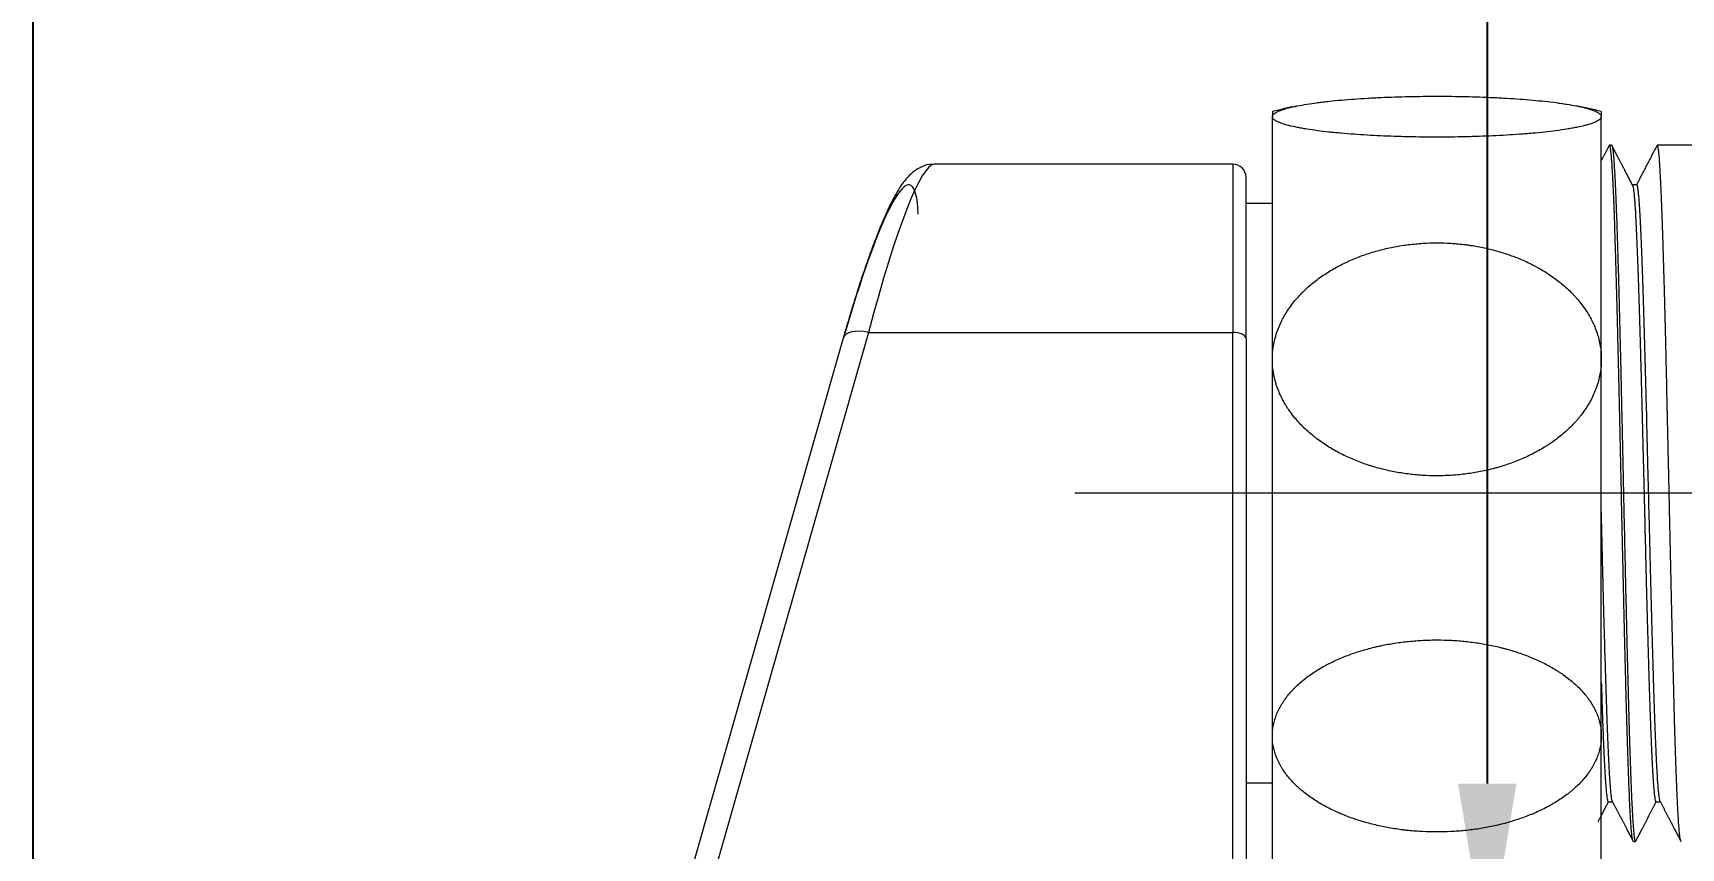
# Model space of a CAD drawing. Extents: x 8886 to 9306, y -19565 to -18971.
# Drawn here: x 9111.71 to 9158.68, y -19389.49 to -19366.27 of the extents above; entities that cross this region are included whole.
import ezdxf

# ---------------------------------------------------------------- set-up
doc = ezdxf.new("R2010")
doc.units = 0
doc.header["$MEASUREMENT"] = 0
doc.linetypes.add('CENTER', pattern=[47.5, 22, -8.5, 8.5, -8.5])
doc.linetypes.add('HIDDEN2', pattern=[4.7625, 3.175, -1.5875])
doc.layers.get('0').update_dxf_attribs({"linetype": 'CONTINUOUS'})
doc.layers.get('DEFPOINTS').update_dxf_attribs({"linetype": 'CONTINUOUS'})
doc.layers.add('1', color=4, linetype='HIDDEN2', lineweight=13)
doc.layers.add('5', color=2, linetype='CONTINUOUS', lineweight=9)
doc.styles.get("Standard").update_dxf_attribs({"font": ''})
doc.styles.get('Standard').set_extended_font_data('Gulim')
doc.dimstyles.new('STANDARD$0', dxfattribs={"dimtxt": 3.5, "dimasz": 2.5, "dimexe": 0.7, "dimexo": 0.7, "dimgap": 0.5, "dimtad": 3, "dimdec": 4, "dimdsep": 46, "dimtxsty": 'Standard', "dimcen": 0, "dimclrd": 2, "dimclre": 2, "dimclrt": 4, "dimadec": 0, "dimazin": 0, "dimtp": 0.2, "dimtm": 0.1, "dimtfac": 0.5, "dimtdec": 4, "dimtmove": 1, "dimatfit": 3, "dimfxl": 1, "dimtolj": 1, "dimarcsym": 0})

# ---------------------------------------------------------------- blocks, each defined once
blk = doc.blocks.new('*D18')
at = {"layer": '5', "color": 2, "lineweight": -2, "transparency": 16777216}
for p, q in [((9259.458, -19387.481), (9259.458, -19475.497)), ((9111.708, -19457.476), (9111.708, -19475.497)), ((9116.708, -19474.797), (9254.458, -19474.797))]:
    blk.add_line(p, q, dxfattribs=at)
at = {"layer": '5', "color": 2, "transparency": 16777216}
for points in [[(9116.708, -19473.964), (9116.708, -19475.631), (9111.708, -19474.797)], [(9254.458, -19473.964), (9254.458, -19475.631), (9259.458, -19474.797)]]:
    blk.add_solid(points, dxfattribs=at)
at = {"layer": 'DEFPOINTS', "color": 0, "transparency": 16777216}
for p in [(9259.458, -19386.781), (9111.708, -19456.776), (9259.458, -19474.797)]:
    blk.add_point(p, dxfattribs=at)
at = {"layer": '5', "color": 4, "transparency": 16777216, "insert": (9182.395, -19470.549), "char_height": 5, "attachment_point": 5, "bg_fill": 3, "box_fill_scale": 1.25, "bg_fill_color": 256, "bg_fill_true_color": 13158600, "bg_fill_transparency": 0}
blk.add_mtext('\\A1;197', dxfattribs=at)
blk = doc.blocks.new('*D20')
at = {"layer": '5', "color": 2, "lineweight": -2, "transparency": 16777216}
for p, q in [((9245.681, -19319.042), (9152.453, -19319.042)), ((9153.153, -19324.042), (9153.153, -19387.654)), ((9159.106, -19392.654), (9152.453, -19392.654))]:
    blk.add_line(p, q, dxfattribs=at)
at = {"layer": '5', "color": 2, "transparency": 16777216}
for points in [[(9152.32, -19324.042), (9153.986, -19324.042), (9153.153, -19319.042)], [(9152.32, -19387.654), (9153.986, -19387.654), (9153.153, -19392.654)]]:
    blk.add_solid(points, dxfattribs=at)
at = {"layer": 'DEFPOINTS', "color": 0, "transparency": 16777216}
for p in [(9246.381, -19319.042), (9153.153, -19392.654), (9159.806, -19392.654)]:
    blk.add_point(p, dxfattribs=at)
at = {"layer": '5', "color": 4, "transparency": 16777216, "insert": (9148.646, -19351.039), "char_height": 5, "attachment_point": 5, "rotation": 90, "bg_fill": 3, "box_fill_scale": 1.25, "bg_fill_color": 256, "bg_fill_true_color": 13158600, "bg_fill_transparency": 0}
blk.add_mtext('\\A1;98.2', dxfattribs=at)

msp = doc.modelspace()

# ---------------------------------------------------------------- linework, layer by layer
at = {"color": 7, "linetype": 'Continuous'}
msp.add_line((9111.708, -19013.979), (9111.708, -19473.946), dxfattribs=at)
at = {"layer": '1', "color": 7, "linetype": 'Continuous', "lineweight": 18}
for p, q in [((9147.029, -19368.509), (9147.029, -19368.657)), ((9147.029, -19375.569), (9147.029, -19368.657)), ((9156.404, -19368.509), (9156.404, -19368.657)), ((9156.404, -19375.569), (9156.404, -19368.657)), ((9156.696, -19369.469), (9156.638, -19369.469)), ((9156.696, -19369.469), (9156.696, -19369.469)), ((9162.798, -19369.469), (9157.998, -19369.469)), ((9145.904, -19370.009), (9137.398, -19370.009)), ((9146.279, -19374.984), (9146.279, -19370.384)), ((9157.413, -19370.594), (9157.287, -19370.594)), ((9147.029, -19371.134), (9146.279, -19371.134)), ((9134.801, -19374.961), (9127.213, -19401.507)), ((9146.279, -19374.984), (9146.279, -19407.696)), ((9147.029, -19386.296), (9147.029, -19375.569)), ((9156.404, -19386.296), (9156.404, -19375.569)), ((9147.029, -19390.259), (9147.029, -19386.296)), ((9156.404, -19390.259), (9156.404, -19386.296)), ((9146.279, -19387.634), (9147.029, -19387.634)), ((9156.601, -19388.175), (9156.727, -19388.175)), ((9157.962, -19388.175), (9158.088, -19388.175)), ((9157.318, -19389.3), (9157.318, -19389.3)), ((9157.318, -19389.3), (9157.376, -19389.3))]:
    msp.add_line(p, q, dxfattribs=at)
at = {"layer": '1', "color": 1, "linetype": 'Continuous', "lineweight": 13}
for p, q in [((9145.904, -19370.009), (9145.904, -19374.801)), ((9135.522, -19374.801), (9127.934, -19401.347)), ((9135.522, -19374.801), (9145.904, -19374.801)), ((9145.904, -19407.513), (9145.904, -19374.801))]:
    msp.add_line(p, q, dxfattribs=at)
at = {"layer": '1', "color": 1, "linetype": 'CENTER', "lineweight": 13}
for p, q in [((9153.404, -19379.384), (9141.404, -19379.384)), ((9167.673, -19379.384), (9146.534, -19379.384))]:
    msp.add_line(p, q, dxfattribs=at)
at = {"layer": '1', "color": 7, "linetype": 'Continuous', "lineweight": 18}
for centre, radius, start, end in [((9151.717, -19387.759), 19.812, 101.6383, 103.6855), ((9151.717, -19387.759), 19.812, 76.3145, 78.4488), ((9145.904, -19370.384), 0.375, 0, 90)]:
    msp.add_arc(centre, radius, start, end, dxfattribs=at)
at = {"layer": '1', "color": 1, "linetype": 'Continuous', "lineweight": 13}
for centre, major_axis, ratio, start_param, end_param in [((9134.794, -19379.226), (1.902, 8.622), 0.116323, 5.866748, 7.345457), ((9135.522, -19379.384), (1.898, 9.373), 0.107784, 0.021814, 1.081758), ((9135.522, -19375.167), (-0.721, 0.206), 0.474409, 4.847163, 6.283167), ((9145.904, -19374.984), (0.375, 0), 0.488933, 0, 1.570796)]:
    msp.add_ellipse(centre, major_axis=major_axis, ratio=ratio, start_param=start_param, end_param=end_param, dxfattribs=at)
at = {"layer": '1', "color": 7, "linetype": 'Continuous', "lineweight": 18}
for points, knots in [([(9147.029, -19368.657), (9147.029, -19368.652), (9147.03, -19368.646), (9147.033, -19368.635), (9147.039, -19368.618), (9147.05, -19368.601), (9147.081, -19368.568), (9147.112, -19368.547), (9147.162, -19368.52), (9147.173, -19368.515), (9147.196, -19368.504), (9147.208, -19368.499), (9147.245, -19368.483), (9147.272, -19368.473), (9147.359, -19368.443), (9147.425, -19368.423), (9147.535, -19368.395), (9147.574, -19368.386), (9147.635, -19368.372), (9147.655, -19368.368), (9147.697, -19368.359), (9147.719, -19368.354), (9147.827, -19368.333), (9147.919, -19368.317), (9148.112, -19368.286), (9148.213, -19368.271), (9148.372, -19368.25), (9148.426, -19368.243), (9148.509, -19368.234), (9148.537, -19368.23), (9148.593, -19368.224), (9148.622, -19368.221), (9148.764, -19368.206), (9148.88, -19368.194), (9149.117, -19368.173), (9149.238, -19368.163), (9149.484, -19368.146), (9149.61, -19368.137), (9149.801, -19368.126), (9149.897, -19368.121), (9149.995, -19368.116), (9150.06, -19368.113), (9150.093, -19368.111), (9150.257, -19368.104), (9150.389, -19368.099), (9150.654, -19368.09), (9150.92, -19368.083), (9151.189, -19368.078), (9151.392, -19368.076), (9151.493, -19368.075), (9151.612, -19368.075), (9151.663, -19368.075), (9151.697, -19368.075), (9151.714, -19368.075), (9151.867, -19368.075), (9152.137, -19368.077), (9152.538, -19368.083), (9152.802, -19368.091), (9153.065, -19368.1), (9153.196, -19368.105), (9153.391, -19368.114), (9153.456, -19368.117), (9153.553, -19368.122), (9153.585, -19368.124), (9153.65, -19368.127), (9153.81, -19368.136), (9153.966, -19368.147), (9154.211, -19368.165), (9154.331, -19368.174), (9154.565, -19368.195), (9154.68, -19368.207), (9154.903, -19368.231), (9155.012, -19368.244), (9155.144, -19368.261), (9155.171, -19368.265), (9155.223, -19368.272), (9155.249, -19368.275), (9155.325, -19368.287), (9155.375, -19368.294), (9155.521, -19368.318), (9155.612, -19368.334), (9155.784, -19368.368), (9155.863, -19368.386), (9155.955, -19368.41), (9155.973, -19368.414), (9156.008, -19368.424), (9156.025, -19368.429), (9156.075, -19368.443), (9156.106, -19368.453), (9156.192, -19368.484), (9156.242, -19368.504), (9156.302, -19368.536), (9156.319, -19368.547), (9156.339, -19368.561), (9156.342, -19368.563), (9156.349, -19368.569), (9156.353, -19368.572), (9156.363, -19368.58), (9156.368, -19368.585), (9156.394, -19368.613), (9156.404, -19368.635), (9156.404, -19368.657)], [0, 0, 0, 0, 0.007812, 0.007812, 0.015625, 0.03125, 0.03125, 0.0625, 0.0625, 0.070312, 0.070312, 0.078125, 0.078125, 0.09375, 0.09375, 0.125, 0.125, 0.140625, 0.140625, 0.148437, 0.148437, 0.15625, 0.15625, 0.1875, 0.1875, 0.21875, 0.21875, 0.234375, 0.234375, 0.242187, 0.242187, 0.25, 0.25, 0.28125, 0.28125, 0.3125, 0.3125, 0.34375, 0.34375, 0.359375, 0.367188, 0.367188, 0.375, 0.375, 0.40625, 0.40625, 0.4375, 0.46875, 0.46875, 0.484375, 0.492188, 0.496094, 0.496094, 0.5, 0.5, 0.53125, 0.5625, 0.59375, 0.59375, 0.625, 0.625, 0.640625, 0.640625, 0.648438, 0.648438, 0.65625, 0.6875, 0.6875, 0.71875, 0.71875, 0.75, 0.75, 0.78125, 0.78125, 0.789063, 0.789063, 0.796875, 0.796875, 0.8125, 0.8125, 0.84375, 0.84375, 0.875, 0.875, 0.882813, 0.882813, 0.890625, 0.890625, 0.90625, 0.90625, 0.9375, 0.9375, 0.953125, 0.953125, 0.957031, 0.957031, 0.960938, 0.960938, 0.96875, 0.96875, 1, 1, 1, 1]), ([(9156.404, -19368.657), (9156.404, -19368.679), (9156.394, -19368.701), (9156.371, -19368.726), (9156.368, -19368.729), (9156.362, -19368.735), (9156.353, -19368.743), (9156.328, -19368.762), (9156.301, -19368.778), (9156.241, -19368.81), (9156.192, -19368.831), (9156.119, -19368.856), (9156.104, -19368.861), (9156.073, -19368.871), (9156.057, -19368.876), (9156.007, -19368.891), (9155.972, -19368.9), (9155.862, -19368.929), (9155.782, -19368.947), (9155.653, -19368.972), (9155.608, -19368.981), (9155.539, -19368.993), (9155.515, -19368.997), (9155.468, -19369.005), (9155.444, -19369.009), (9155.322, -19369.029), (9155.22, -19369.043), (9155.01, -19369.071), (9154.901, -19369.084), (9154.675, -19369.108), (9154.559, -19369.12), (9154.41, -19369.133), (9154.379, -19369.136), (9154.319, -19369.141), (9154.228, -19369.148), (9154.136, -19369.155), (9153.95, -19369.169), (9153.825, -19369.177), (9153.572, -19369.192), (9153.444, -19369.198), (9153.185, -19369.21), (9153.054, -19369.215), (9152.855, -19369.222), (9152.788, -19369.224), (9152.655, -19369.228), (9152.587, -19369.229), (9152.385, -19369.234), (9152.251, -19369.236), (9151.982, -19369.239), (9151.713, -19369.24), (9151.444, -19369.239), (9151.175, -19369.236), (9151.041, -19369.233), (9150.872, -19369.23), (9150.839, -19369.229), (9150.772, -19369.227), (9150.738, -19369.226), (9150.638, -19369.224), (9150.571, -19369.222), (9150.372, -19369.215), (9150.242, -19369.21), (9149.983, -19369.198), (9149.855, -19369.191), (9149.603, -19369.177), (9149.479, -19369.168), (9149.233, -19369.151), (9149.112, -19369.141), (9148.963, -19369.128), (9148.934, -19369.125), (9148.875, -19369.119), (9148.845, -19369.116), (9148.757, -19369.108), (9148.7, -19369.102), (9148.53, -19369.083), (9148.421, -19369.07), (9148.21, -19369.043), (9148.109, -19369.028), (9147.963, -19369.005), (9147.916, -19368.997), (9147.847, -19368.984), (9147.824, -19368.98), (9147.779, -19368.972), (9147.757, -19368.968), (9147.649, -19368.946), (9147.569, -19368.928), (9147.423, -19368.891), (9147.357, -19368.871), (9147.285, -19368.846), (9147.271, -19368.841), (9147.244, -19368.83), (9147.231, -19368.825), (9147.194, -19368.81), (9147.171, -19368.799), (9147.111, -19368.767), (9147.081, -19368.746), (9147.04, -19368.702), (9147.029, -19368.68), (9147.029, -19368.657)], [0, 0, 0, 0, 0.03125, 0.03125, 0.035156, 0.035156, 0.039062, 0.046875, 0.0625, 0.0625, 0.09375, 0.09375, 0.101562, 0.101562, 0.109375, 0.109375, 0.125, 0.125, 0.15625, 0.15625, 0.171875, 0.171875, 0.179687, 0.179687, 0.1875, 0.1875, 0.21875, 0.21875, 0.25, 0.25, 0.28125, 0.28125, 0.289062, 0.289062, 0.296875, 0.3125, 0.3125, 0.34375, 0.34375, 0.375, 0.375, 0.40625, 0.40625, 0.421875, 0.421875, 0.4375, 0.4375, 0.46875, 0.46875, 0.5, 0.53125, 0.53125, 0.5625, 0.5625, 0.570313, 0.570313, 0.578125, 0.578125, 0.59375, 0.59375, 0.625, 0.625, 0.65625, 0.65625, 0.6875, 0.6875, 0.71875, 0.71875, 0.726563, 0.726563, 0.734375, 0.734375, 0.75, 0.75, 0.78125, 0.78125, 0.8125, 0.8125, 0.828125, 0.828125, 0.835938, 0.835938, 0.84375, 0.84375, 0.875, 0.875, 0.90625, 0.90625, 0.914063, 0.914063, 0.921875, 0.921875, 0.9375, 0.9375, 0.96875, 0.96875, 1, 1, 1, 1]), ([(9157.308, -19389.289), (9157.304, -19389.281), (9157.3, -19389.267), (9157.288, -19389.211), (9157.28, -19389.151), (9157.267, -19389.028), (9157.263, -19388.982), (9157.258, -19388.917), (9157.257, -19388.904), (9157.255, -19388.877), (9157.254, -19388.863), (9157.25, -19388.82), (9157.248, -19388.79), (9157.242, -19388.696), (9157.238, -19388.629), (9157.229, -19388.485), (9157.225, -19388.408), (9157.213, -19388.162), (9157.205, -19387.979), (9157.192, -19387.674), (9157.188, -19387.568), (9157.183, -19387.428), (9157.182, -19387.4), (9157.18, -19387.343), (9157.177, -19387.257), (9157.174, -19387.169), (9157.163, -19386.87), (9157.155, -19386.615), (9157.138, -19386.075), (9157.13, -19385.79), (9157.118, -19385.339), (9157.113, -19385.185), (9157.105, -19384.869), (9157.101, -19384.708), (9157.088, -19384.22), (9157.08, -19383.885), (9157.063, -19383.197), (9157.055, -19382.843), (9157.045, -19382.39), (9157.042, -19382.253), (9157.038, -19382.115), (9157.036, -19382.022), (9157.035, -19381.976), (9157.03, -19381.744), (9157.026, -19381.558), (9157.014, -19380.998), (9157.005, -19380.622), (9156.988, -19379.867), (9156.98, -19379.487), (9156.97, -19379.01), (9156.968, -19378.914), (9156.964, -19378.77), (9156.963, -19378.723), (9156.961, -19378.627), (9156.956, -19378.387), (9156.951, -19378.15), (9156.939, -19377.585), (9156.93, -19377.213), (9156.914, -19376.48), (9156.905, -19376.119), (9156.895, -19375.674), (9156.893, -19375.585), (9156.89, -19375.453), (9156.888, -19375.409), (9156.886, -19375.321), (9156.881, -19375.102), (9156.876, -19374.889), (9156.864, -19374.385), (9156.856, -19374.061), (9156.839, -19373.437), (9156.831, -19373.137), (9156.821, -19372.813), (9156.82, -19372.777), (9156.818, -19372.706), (9156.817, -19372.671), (9156.814, -19372.565), (9156.811, -19372.496), (9156.805, -19372.291), (9156.801, -19372.159), (9156.789, -19371.777), (9156.781, -19371.539), (9156.764, -19371.098), (9156.756, -19370.894), (9156.746, -19370.685), (9156.745, -19370.662), (9156.743, -19370.617), (9156.742, -19370.595), (9156.739, -19370.529), (9156.737, -19370.486), (9156.73, -19370.362), (9156.726, -19370.285), (9156.714, -19370.068), (9156.706, -19369.945), (9156.689, -19369.738), (9156.681, -19369.656), (9156.671, -19369.587), (9156.67, -19369.58), (9156.668, -19369.566), (9156.665, -19369.546), (9156.662, -19369.53), (9156.656, -19369.501), (9156.651, -19369.487), (9156.644, -19369.472), (9156.641, -19369.469), (9156.638, -19369.469)], [0, 0, 0, 0, 0.018011, 0.018011, 0.055225, 0.055225, 0.073831, 0.073831, 0.078483, 0.078483, 0.083135, 0.083135, 0.092438, 0.092438, 0.111045, 0.111045, 0.129652, 0.129652, 0.166865, 0.166865, 0.185472, 0.185472, 0.190123, 0.190123, 0.194775, 0.204078, 0.204078, 0.241292, 0.241292, 0.278505, 0.278505, 0.297112, 0.297112, 0.315719, 0.315719, 0.352932, 0.352932, 0.390146, 0.390146, 0.399449, 0.404101, 0.404101, 0.408752, 0.408752, 0.427359, 0.427359, 0.464573, 0.464573, 0.501786, 0.501786, 0.511089, 0.511089, 0.515741, 0.515741, 0.520393, 0.538999, 0.538999, 0.576213, 0.576213, 0.613426, 0.613426, 0.62273, 0.62273, 0.627381, 0.627381, 0.632033, 0.65064, 0.65064, 0.687853, 0.687853, 0.725067, 0.725067, 0.729718, 0.729718, 0.73437, 0.73437, 0.743673, 0.743673, 0.76228, 0.76228, 0.799494, 0.799494, 0.836707, 0.836707, 0.841359, 0.841359, 0.84601, 0.84601, 0.855314, 0.855314, 0.87392, 0.87392, 0.911134, 0.911134, 0.948347, 0.948347, 0.952999, 0.952999, 0.957651, 0.966954, 0.966954, 0.985561, 0.985561, 1, 1, 1, 1]), ([(9156.696, -19369.469), (9156.7, -19369.469), (9156.704, -19369.474), (9156.709, -19369.486), (9156.71, -19369.489), (9156.711, -19369.494), (9156.714, -19369.502), (9156.72, -19369.526), (9156.725, -19369.555), (9156.734, -19369.622), (9156.748, -19369.738), (9156.761, -19369.907), (9156.771, -19370.055), (9156.774, -19370.108), (9156.778, -19370.178), (9156.779, -19370.192), (9156.781, -19370.221), (9156.782, -19370.236), (9156.784, -19370.281), (9156.786, -19370.311), (9156.794, -19370.467), (9156.801, -19370.604), (9156.814, -19370.902), (9156.82, -19371.062), (9156.834, -19371.406), (9156.84, -19371.59), (9156.849, -19371.834), (9156.85, -19371.884), (9156.854, -19371.985), (9156.855, -19372.036), (9156.86, -19372.191), (9156.864, -19372.297), (9156.874, -19372.62), (9156.887, -19373.069), (9156.9, -19373.552), (9156.913, -19374.052), (9156.92, -19374.311), (9156.927, -19374.612), (9156.928, -19374.645), (9156.93, -19374.713), (9156.932, -19374.814), (9156.938, -19375.051), (9156.943, -19375.258), (9156.953, -19375.673), (9156.96, -19375.955), (9156.973, -19376.528), (9156.979, -19376.818), (9156.989, -19377.261), (9156.993, -19377.41), (9156.998, -19377.635), (9156.999, -19377.71), (9157.003, -19377.861), (9157.004, -19377.937), (9157.013, -19378.314), (9157.019, -19378.616), (9157.033, -19379.22), (9157.039, -19379.522), (9157.052, -19380.125), (9157.059, -19380.427), (9157.067, -19380.803), (9157.07, -19380.916), (9157.072, -19381.03), (9157.074, -19381.105), (9157.075, -19381.143), (9157.079, -19381.331), (9157.082, -19381.48), (9157.092, -19381.924), (9157.099, -19382.215), (9157.112, -19382.788), (9157.119, -19383.07), (9157.132, -19383.624), (9157.138, -19383.897), (9157.147, -19384.232), (9157.148, -19384.298), (9157.152, -19384.43), (9157.157, -19384.627), (9157.162, -19384.818), (9157.171, -19385.194), (9157.185, -19385.678), (9157.198, -19386.128), (9157.208, -19386.452), (9157.211, -19386.558), (9157.216, -19386.713), (9157.218, -19386.764), (9157.22, -19386.84), (9157.221, -19386.865), (9157.223, -19386.915), (9157.23, -19387.138), (9157.238, -19387.346), (9157.251, -19387.691), (9157.257, -19387.853), (9157.271, -19388.151), (9157.277, -19388.289), (9157.286, -19388.446), (9157.288, -19388.492), (9157.291, -19388.536), (9157.293, -19388.565), (9157.293, -19388.58), (9157.298, -19388.651), (9157.301, -19388.704), (9157.311, -19388.853), (9157.317, -19388.939), (9157.33, -19389.083), (9157.337, -19389.142), (9157.35, -19389.233), (9157.357, -19389.265), (9157.365, -19389.287), (9157.367, -19389.291), (9157.37, -19389.296), (9157.372, -19389.298), (9157.375, -19389.299), (9157.376, -19389.3), (9157.376, -19389.3)], [0, 0, 0, 0, 0.017643, 0.017643, 0.021294, 0.021294, 0.024945, 0.032247, 0.046852, 0.046852, 0.076061, 0.10527, 0.10527, 0.119874, 0.119874, 0.123525, 0.123525, 0.127177, 0.127177, 0.134479, 0.134479, 0.163688, 0.163688, 0.192897, 0.192897, 0.222106, 0.222106, 0.229408, 0.229408, 0.23671, 0.23671, 0.251315, 0.251315, 0.280524, 0.309733, 0.309733, 0.338942, 0.338942, 0.342593, 0.342593, 0.346244, 0.353546, 0.368151, 0.368151, 0.39736, 0.39736, 0.426569, 0.426569, 0.441173, 0.441173, 0.448476, 0.448476, 0.455778, 0.455778, 0.484987, 0.484987, 0.514196, 0.514196, 0.543405, 0.543405, 0.550707, 0.554358, 0.554358, 0.55801, 0.55801, 0.572614, 0.572614, 0.601823, 0.601823, 0.631032, 0.631032, 0.660241, 0.660241, 0.667543, 0.667543, 0.674846, 0.68945, 0.68945, 0.718659, 0.747868, 0.747868, 0.762473, 0.762473, 0.769775, 0.769775, 0.773426, 0.773426, 0.777077, 0.806286, 0.806286, 0.835495, 0.835495, 0.864704, 0.864704, 0.872007, 0.875658, 0.875658, 0.879309, 0.879309, 0.893913, 0.893913, 0.923122, 0.923122, 0.952331, 0.952331, 0.98154, 0.98154, 0.988843, 0.988843, 0.996145, 0.996145, 1, 1, 1, 1]), ([(9158.67, -19389.291), (9158.669, -19389.291), (9158.669, -19389.29), (9158.661, -19389.272), (9158.653, -19389.234), (9158.64, -19389.143), (9158.636, -19389.107), (9158.63, -19389.045), (9158.628, -19389.023), (9158.625, -19388.988), (9158.623, -19388.976), (9158.621, -19388.951), (9158.62, -19388.938), (9158.611, -19388.821), (9158.602, -19388.696), (9158.586, -19388.407), (9158.578, -19388.243), (9158.565, -19387.967), (9158.561, -19387.87), (9158.555, -19387.716), (9158.553, -19387.664), (9158.549, -19387.557), (9158.547, -19387.502), (9158.536, -19387.223), (9158.528, -19386.984), (9158.511, -19386.475), (9158.503, -19386.205), (9158.49, -19385.775), (9158.486, -19385.628), (9158.481, -19385.439), (9158.48, -19385.401), (9158.478, -19385.324), (9158.477, -19385.286), (9158.474, -19385.17), (9158.472, -19385.092), (9158.461, -19384.698), (9158.453, -19384.373), (9158.436, -19383.704), (9158.428, -19383.359), (9158.415, -19382.827), (9158.411, -19382.647), (9158.406, -19382.419), (9158.405, -19382.374), (9158.403, -19382.282), (9158.4, -19382.144), (9158.397, -19382.006), (9158.386, -19381.544), (9158.37, -19380.8), (9158.353, -19380.043), (9158.34, -19379.472), (9158.336, -19379.281), (9158.331, -19379.04), (9158.33, -19378.992), (9158.328, -19378.897), (9158.325, -19378.753), (9158.322, -19378.61), (9158.311, -19378.135), (9158.295, -19377.384), (9158.278, -19376.65), (9158.268, -19376.197), (9158.265, -19376.061), (9158.261, -19375.926), (9158.259, -19375.836), (9158.258, -19375.792), (9158.253, -19375.568), (9158.249, -19375.392), (9158.236, -19374.873), (9158.228, -19374.539), (9158.212, -19373.892), (9158.204, -19373.579), (9158.193, -19373.203), (9158.19, -19373.091), (9158.187, -19372.981), (9158.185, -19372.908), (9158.183, -19372.872), (9158.178, -19372.692), (9158.174, -19372.552), (9158.161, -19372.146), (9158.153, -19371.892), (9158.137, -19371.417), (9158.129, -19371.196), (9158.118, -19370.941), (9158.116, -19370.891), (9158.113, -19370.818), (9158.112, -19370.794), (9158.11, -19370.747), (9158.104, -19370.629), (9158.095, -19370.433), (9158.087, -19370.279), (9158.078, -19370.136), (9158.074, -19370.069), (9158.062, -19369.884), (9158.054, -19369.781), (9158.043, -19369.679), (9158.041, -19369.659), (9158.037, -19369.624), (9158.035, -19369.607), (9158.029, -19369.562), (9158.024, -19369.538), (9158.013, -19369.485), (9158.006, -19369.469), (9157.998, -19369.469)], [0, 0, 0, 0, 0.001189, 0.001189, 0.038359, 0.038359, 0.056943, 0.056943, 0.066235, 0.066235, 0.070882, 0.070882, 0.075528, 0.075528, 0.112697, 0.112697, 0.149866, 0.149866, 0.168451, 0.168451, 0.177743, 0.177743, 0.187035, 0.187035, 0.224204, 0.224204, 0.261374, 0.261374, 0.279958, 0.279958, 0.284604, 0.284604, 0.289251, 0.289251, 0.298543, 0.298543, 0.335712, 0.335712, 0.372881, 0.372881, 0.391466, 0.391466, 0.396112, 0.396112, 0.400758, 0.41005, 0.41005, 0.44722, 0.484389, 0.484389, 0.502973, 0.502973, 0.50762, 0.50762, 0.512266, 0.521558, 0.521558, 0.558727, 0.595896, 0.595896, 0.605189, 0.609835, 0.609835, 0.614481, 0.614481, 0.633066, 0.633066, 0.670235, 0.670235, 0.707404, 0.707404, 0.716696, 0.721342, 0.721342, 0.725988, 0.725988, 0.744573, 0.744573, 0.781742, 0.781742, 0.818911, 0.818911, 0.828204, 0.828204, 0.83285, 0.83285, 0.837496, 0.856081, 0.874665, 0.874665, 0.89325, 0.89325, 0.930419, 0.930419, 0.939711, 0.939711, 0.949004, 0.949004, 0.967588, 0.967588, 1, 1, 1, 1]), ([(9137.393, -19370.02), (9137.371, -19370.016), (9137.242, -19369.999), (9137.028, -19370.081), (9136.804, -19370.212), (9136.612, -19370.397), (9136.405, -19370.669), (9136.183, -19371.062), (9135.928, -19371.613), (9135.672, -19372.255), (9135.404, -19373.006), (9135.137, -19373.824), (9134.935, -19374.493), (9134.825, -19374.876), (9134.801, -19374.961)], [0, 0, 0, 0, 0.01082, 0.061776, 0.113968, 0.175597, 0.259754, 0.389359, 0.503977, 0.625257, 0.743136, 0.859602, 0.968928, 1, 1, 1, 1]), ([(9157.291, -19370.603), (9157.294, -19370.607), (9157.296, -19370.612), (9157.3, -19370.626), (9157.302, -19370.634), (9157.306, -19370.648), (9157.307, -19370.653), (9157.309, -19370.663), (9157.31, -19370.668), (9157.315, -19370.697), (9157.319, -19370.725), (9157.332, -19370.822), (9157.34, -19370.906), (9157.357, -19371.112), (9157.365, -19371.233), (9157.375, -19371.391), (9157.376, -19371.409), (9157.378, -19371.445), (9157.379, -19371.464), (9157.382, -19371.52), (9157.384, -19371.559), (9157.39, -19371.677), (9157.394, -19371.76), (9157.407, -19372.022), (9157.415, -19372.212), (9157.432, -19372.625), (9157.44, -19372.847), (9157.45, -19373.115), (9157.451, -19373.145), (9157.453, -19373.206), (9157.456, -19373.297), (9157.459, -19373.39), (9157.466, -19373.579), (9157.47, -19373.707), (9157.482, -19374.101), (9157.49, -19374.375), (9157.507, -19374.946), (9157.516, -19375.242), (9157.525, -19375.589), (9157.526, -19375.628), (9157.528, -19375.705), (9157.532, -19375.822), (9157.535, -19375.939), (9157.541, -19376.174), (9157.545, -19376.333), (9157.557, -19376.812), (9157.566, -19377.137), (9157.578, -19377.632), (9157.582, -19377.799), (9157.589, -19378.051), (9157.592, -19378.177), (9157.595, -19378.304), (9157.597, -19378.389), (9157.598, -19378.432), (9157.608, -19378.815), (9157.616, -19379.154), (9157.633, -19379.83), (9157.641, -19380.167), (9157.653, -19380.671), (9157.658, -19380.839), (9157.664, -19381.09), (9157.666, -19381.173), (9157.669, -19381.299), (9157.67, -19381.341), (9157.672, -19381.424), (9157.673, -19381.466), (9157.683, -19381.839), (9157.691, -19382.162), (9157.708, -19382.795), (9157.716, -19383.104), (9157.729, -19383.556), (9157.733, -19383.705), (9157.739, -19383.925), (9157.741, -19383.998), (9157.745, -19384.143), (9157.748, -19384.215), (9157.758, -19384.569), (9157.767, -19384.839), (9157.783, -19385.352), (9157.792, -19385.596), (9157.804, -19385.942), (9157.809, -19386.083), (9157.815, -19386.217), (9157.817, -19386.271), (9157.818, -19386.297), (9157.821, -19386.376), (9157.823, -19386.428), (9157.833, -19386.679), (9157.842, -19386.863), (9157.858, -19387.196), (9157.867, -19387.346), (9157.879, -19387.545), (9157.884, -19387.607), (9157.889, -19387.678), (9157.89, -19387.693), (9157.892, -19387.72), (9157.895, -19387.76), (9157.898, -19387.798), (9157.909, -19387.917), (9157.925, -19388.069), (9157.942, -19388.144), (9157.954, -19388.17), (9157.958, -19388.175), (9157.962, -19388.175)], [0, 0, 0, 0, 0.010473, 0.010473, 0.019824, 0.019824, 0.024499, 0.024499, 0.029174, 0.029174, 0.047876, 0.047876, 0.085279, 0.085279, 0.122681, 0.122681, 0.127357, 0.127357, 0.132032, 0.132032, 0.141383, 0.141383, 0.160084, 0.160084, 0.197487, 0.197487, 0.23489, 0.23489, 0.239565, 0.239565, 0.24424, 0.253591, 0.253591, 0.272292, 0.272292, 0.309695, 0.309695, 0.347098, 0.347098, 0.351773, 0.351773, 0.356449, 0.365799, 0.365799, 0.384501, 0.384501, 0.421904, 0.421904, 0.440605, 0.440605, 0.449956, 0.454631, 0.454631, 0.459306, 0.459306, 0.496709, 0.496709, 0.534112, 0.534112, 0.552813, 0.552813, 0.562164, 0.562164, 0.566839, 0.566839, 0.571515, 0.571515, 0.608917, 0.608917, 0.64632, 0.64632, 0.665022, 0.665022, 0.674372, 0.674372, 0.683723, 0.683723, 0.721126, 0.721126, 0.758529, 0.758529, 0.77723, 0.781905, 0.781905, 0.786581, 0.786581, 0.795931, 0.795931, 0.833334, 0.833334, 0.870737, 0.870737, 0.889438, 0.889438, 0.894114, 0.894114, 0.898789, 0.90814, 0.90814, 0.945542, 0.982945, 0.982945, 1, 1, 1, 1]), ([(9158.083, -19388.165), (9158.08, -19388.159), (9158.077, -19388.151), (9158.065, -19388.109), (9158.057, -19388.058), (9158.044, -19387.951), (9158.04, -19387.911), (9158.033, -19387.842), (9158.031, -19387.817), (9158.027, -19387.766), (9158.025, -19387.74), (9158.014, -19387.601), (9158.005, -19387.471), (9157.989, -19387.175), (9157.98, -19387.009), (9157.97, -19386.778), (9157.967, -19386.73), (9157.963, -19386.633), (9157.961, -19386.583), (9157.954, -19386.431), (9157.95, -19386.326), (9157.937, -19385.999), (9157.929, -19385.767), (9157.912, -19385.273), (9157.903, -19385.011), (9157.894, -19384.701), (9157.893, -19384.666), (9157.891, -19384.596), (9157.89, -19384.561), (9157.886, -19384.454), (9157.884, -19384.383), (9157.878, -19384.167), (9157.873, -19384.02), (9157.861, -19383.574), (9157.852, -19383.268), (9157.835, -19382.637), (9157.826, -19382.313), (9157.817, -19381.938), (9157.816, -19381.896), (9157.814, -19381.812), (9157.81, -19381.686), (9157.807, -19381.56), (9157.801, -19381.307), (9157.797, -19381.138), (9157.784, -19380.629), (9157.775, -19380.286), (9157.762, -19379.77), (9157.758, -19379.597), (9157.752, -19379.336), (9157.748, -19379.206), (9157.745, -19379.075), (9157.743, -19378.988), (9157.742, -19378.944), (9157.732, -19378.552), (9157.724, -19378.208), (9157.707, -19377.528), (9157.699, -19377.193), (9157.686, -19376.696), (9157.681, -19376.531), (9157.675, -19376.286), (9157.673, -19376.205), (9157.67, -19376.083), (9157.668, -19376.043), (9157.666, -19375.962), (9157.665, -19375.922), (9157.656, -19375.563), (9157.647, -19375.254), (9157.63, -19374.659), (9157.622, -19374.371), (9157.609, -19373.957), (9157.604, -19373.787), (9157.598, -19373.622), (9157.596, -19373.556), (9157.595, -19373.524), (9157.592, -19373.427), (9157.589, -19373.363), (9157.579, -19373.049), (9157.57, -19372.815), (9157.554, -19372.377), (9157.545, -19372.173), (9157.532, -19371.892), (9157.528, -19371.803), (9157.519, -19371.632), (9157.515, -19371.551), (9157.502, -19371.324), (9157.493, -19371.192), (9157.477, -19370.966), (9157.468, -19370.872), (9157.458, -19370.779), (9157.455, -19370.762), (9157.452, -19370.738), (9157.451, -19370.73), (9157.449, -19370.715), (9157.448, -19370.708), (9157.443, -19370.674), (9157.438, -19370.652), (9157.427, -19370.608), (9157.42, -19370.594), (9157.413, -19370.594)], [0, 0, 0, 0, 0.013749, 0.013749, 0.05194, 0.05194, 0.071036, 0.071036, 0.080584, 0.080584, 0.090131, 0.090131, 0.128323, 0.128323, 0.166514, 0.166514, 0.176062, 0.176062, 0.185609, 0.185609, 0.204705, 0.204705, 0.242896, 0.242896, 0.281088, 0.281088, 0.285861, 0.285861, 0.290635, 0.290635, 0.300183, 0.300183, 0.319279, 0.319279, 0.35747, 0.35747, 0.395661, 0.395661, 0.400435, 0.400435, 0.405209, 0.414757, 0.414757, 0.433853, 0.433853, 0.472044, 0.472044, 0.491139, 0.491139, 0.500687, 0.505461, 0.505461, 0.510235, 0.510235, 0.548426, 0.548426, 0.586618, 0.586618, 0.605713, 0.605713, 0.615261, 0.615261, 0.620035, 0.620035, 0.624809, 0.624809, 0.663, 0.663, 0.701191, 0.701191, 0.720287, 0.725061, 0.725061, 0.729835, 0.729835, 0.739383, 0.739383, 0.777574, 0.777574, 0.815765, 0.815765, 0.834861, 0.834861, 0.853956, 0.853956, 0.892147, 0.892147, 0.930339, 0.930339, 0.939887, 0.939887, 0.94466, 0.94466, 0.949434, 0.949434, 0.96853, 0.96853, 1, 1, 1, 1]), ([(9147.029, -19375.569), (9147.029, -19375.442), (9147.04, -19375.316), (9147.063, -19375.174), (9147.066, -19375.158), (9147.072, -19375.126), (9147.081, -19375.079), (9147.106, -19374.97), (9147.132, -19374.878), (9147.192, -19374.697), (9147.242, -19374.579), (9147.314, -19374.435), (9147.329, -19374.406), (9147.361, -19374.349), (9147.377, -19374.321), (9147.426, -19374.237), (9147.461, -19374.182), (9147.571, -19374.022), (9147.651, -19373.92), (9147.781, -19373.773), (9147.826, -19373.725), (9147.895, -19373.654), (9147.919, -19373.631), (9147.966, -19373.586), (9147.99, -19373.563), (9148.112, -19373.452), (9148.213, -19373.369), (9148.424, -19373.211), (9148.533, -19373.137), (9148.758, -19372.999), (9148.875, -19372.934), (9149.024, -19372.858), (9149.054, -19372.843), (9149.115, -19372.814), (9149.206, -19372.771), (9149.298, -19372.731), (9149.483, -19372.654), (9149.608, -19372.607), (9149.862, -19372.523), (9149.99, -19372.485), (9150.249, -19372.418), (9150.38, -19372.389), (9150.579, -19372.351), (9150.645, -19372.339), (9150.779, -19372.318), (9150.846, -19372.309), (9151.048, -19372.284), (9151.183, -19372.272), (9151.452, -19372.255), (9151.721, -19372.247), (9151.99, -19372.255), (9152.259, -19372.272), (9152.393, -19372.285), (9152.561, -19372.306), (9152.595, -19372.31), (9152.662, -19372.32), (9152.696, -19372.325), (9152.796, -19372.341), (9152.863, -19372.352), (9153.061, -19372.39), (9153.192, -19372.42), (9153.451, -19372.487), (9153.578, -19372.525), (9153.83, -19372.609), (9153.955, -19372.655), (9154.2, -19372.757), (9154.321, -19372.813), (9154.47, -19372.889), (9154.5, -19372.904), (9154.559, -19372.936), (9154.588, -19372.952), (9154.676, -19373.001), (9154.734, -19373.035), (9154.904, -19373.139), (9155.013, -19373.214), (9155.224, -19373.371), (9155.325, -19373.455), (9155.471, -19373.588), (9155.518, -19373.633), (9155.587, -19373.704), (9155.61, -19373.727), (9155.655, -19373.776), (9155.677, -19373.8), (9155.785, -19373.923), (9155.865, -19374.026), (9156.011, -19374.239), (9156.076, -19374.349), (9156.149, -19374.493), (9156.163, -19374.522), (9156.19, -19374.581), (9156.203, -19374.611), (9156.24, -19374.7), (9156.262, -19374.76), (9156.322, -19374.942), (9156.353, -19375.064), (9156.394, -19375.314), (9156.404, -19375.44), (9156.404, -19375.569)], [0, 0, 0, 0, 0.03125, 0.03125, 0.035156, 0.035156, 0.039063, 0.046875, 0.0625, 0.0625, 0.09375, 0.09375, 0.101563, 0.101563, 0.109375, 0.109375, 0.125, 0.125, 0.15625, 0.15625, 0.171875, 0.171875, 0.179688, 0.179688, 0.1875, 0.1875, 0.21875, 0.21875, 0.25, 0.25, 0.28125, 0.28125, 0.289063, 0.289063, 0.296875, 0.3125, 0.3125, 0.34375, 0.34375, 0.375, 0.375, 0.40625, 0.40625, 0.421875, 0.421875, 0.4375, 0.4375, 0.46875, 0.46875, 0.5, 0.53125, 0.53125, 0.5625, 0.5625, 0.570313, 0.570313, 0.578125, 0.578125, 0.59375, 0.59375, 0.625, 0.625, 0.65625, 0.65625, 0.6875, 0.6875, 0.71875, 0.71875, 0.726563, 0.726563, 0.734375, 0.734375, 0.75, 0.75, 0.78125, 0.78125, 0.8125, 0.8125, 0.828125, 0.828125, 0.835938, 0.835938, 0.84375, 0.84375, 0.875, 0.875, 0.90625, 0.90625, 0.914063, 0.914063, 0.921875, 0.921875, 0.9375, 0.9375, 0.96875, 0.96875, 1, 1, 1, 1]), ([(9156.404, -19375.569), (9156.404, -19375.601), (9156.404, -19375.633), (9156.401, -19375.697), (9156.395, -19375.792), (9156.383, -19375.886), (9156.352, -19376.074), (9156.322, -19376.198), (9156.271, -19376.35), (9156.261, -19376.38), (9156.238, -19376.441), (9156.226, -19376.471), (9156.189, -19376.56), (9156.162, -19376.619), (9156.075, -19376.791), (9156.009, -19376.902), (9155.898, -19377.063), (9155.86, -19377.115), (9155.799, -19377.193), (9155.778, -19377.218), (9155.736, -19377.269), (9155.715, -19377.294), (9155.607, -19377.416), (9155.515, -19377.509), (9155.322, -19377.685), (9155.22, -19377.769), (9155.061, -19377.887), (9155.007, -19377.926), (9154.924, -19377.982), (9154.897, -19378), (9154.84, -19378.036), (9154.812, -19378.054), (9154.67, -19378.142), (9154.554, -19378.206), (9154.316, -19378.326), (9154.195, -19378.382), (9153.949, -19378.484), (9153.824, -19378.53), (9153.633, -19378.594), (9153.536, -19378.624), (9153.439, -19378.652), (9153.374, -19378.67), (9153.341, -19378.679), (9153.177, -19378.721), (9153.045, -19378.75), (9152.78, -19378.8), (9152.513, -19378.842), (9152.244, -19378.866), (9152.042, -19378.878), (9151.94, -19378.883), (9151.822, -19378.885), (9151.771, -19378.886), (9151.737, -19378.886), (9151.719, -19378.886), (9151.567, -19378.886), (9151.297, -19378.877), (9150.896, -19378.838), (9150.631, -19378.796), (9150.368, -19378.746), (9150.237, -19378.716), (9150.042, -19378.665), (9149.978, -19378.647), (9149.881, -19378.618), (9149.848, -19378.609), (9149.784, -19378.588), (9149.624, -19378.536), (9149.468, -19378.477), (9149.223, -19378.375), (9149.103, -19378.32), (9148.869, -19378.2), (9148.754, -19378.136), (9148.53, -19377.998), (9148.421, -19377.924), (9148.289, -19377.825), (9148.263, -19377.805), (9148.211, -19377.764), (9148.185, -19377.743), (9148.108, -19377.68), (9148.059, -19377.637), (9147.913, -19377.504), (9147.822, -19377.411), (9147.65, -19377.216), (9147.57, -19377.114), (9147.478, -19376.979), (9147.46, -19376.952), (9147.425, -19376.897), (9147.408, -19376.87), (9147.359, -19376.786), (9147.328, -19376.729), (9147.241, -19376.558), (9147.192, -19376.44), (9147.132, -19376.258), (9147.114, -19376.197), (9147.095, -19376.119), (9147.091, -19376.104), (9147.084, -19376.072), (9147.081, -19376.057), (9147.071, -19376.009), (9147.065, -19375.978), (9147.04, -19375.821), (9147.029, -19375.695), (9147.029, -19375.569)], [0, 0, 0, 0, 0.007813, 0.007813, 0.015625, 0.03125, 0.03125, 0.0625, 0.0625, 0.070313, 0.070313, 0.078125, 0.078125, 0.09375, 0.09375, 0.125, 0.125, 0.140625, 0.140625, 0.148438, 0.148438, 0.15625, 0.15625, 0.1875, 0.1875, 0.21875, 0.21875, 0.234375, 0.234375, 0.242188, 0.242188, 0.25, 0.25, 0.28125, 0.28125, 0.3125, 0.3125, 0.34375, 0.34375, 0.359375, 0.367188, 0.367188, 0.375, 0.375, 0.40625, 0.40625, 0.4375, 0.46875, 0.46875, 0.484375, 0.492188, 0.496094, 0.496094, 0.5, 0.5, 0.53125, 0.5625, 0.59375, 0.59375, 0.625, 0.625, 0.640625, 0.640625, 0.648438, 0.648438, 0.65625, 0.6875, 0.6875, 0.71875, 0.71875, 0.75, 0.75, 0.78125, 0.78125, 0.789063, 0.789063, 0.796875, 0.796875, 0.8125, 0.8125, 0.84375, 0.84375, 0.875, 0.875, 0.882813, 0.882813, 0.890625, 0.890625, 0.90625, 0.90625, 0.9375, 0.9375, 0.953125, 0.953125, 0.957031, 0.957031, 0.960938, 0.960938, 0.96875, 0.96875, 1, 1, 1, 1]), ([(9156.721, -19388.163), (9156.721, -19388.163), (9156.721, -19388.162), (9156.719, -19388.159), (9156.718, -19388.156), (9156.709, -19388.128), (9156.7, -19388.083), (9156.683, -19387.953), (9156.675, -19387.869), (9156.662, -19387.712), (9156.657, -19387.655), (9156.651, -19387.561), (9156.649, -19387.529), (9156.645, -19387.462), (9156.642, -19387.427), (9156.632, -19387.247), (9156.623, -19387.086), (9156.606, -19386.729), (9156.598, -19386.534), (9156.585, -19386.215), (9156.581, -19386.104), (9156.574, -19385.931), (9156.572, -19385.873), (9156.568, -19385.754), (9156.566, -19385.694), (9156.555, -19385.388), (9156.538, -19384.874), (9156.521, -19384.31), (9156.51, -19383.941), (9156.507, -19383.829), (9156.504, -19383.716), (9156.502, -19383.64), (9156.501, -19383.601), (9156.495, -19383.409), (9156.491, -19383.254), (9156.478, -19382.782), (9156.47, -19382.461), (9156.453, -19381.807), (9156.444, -19381.473), (9156.434, -19381.047), (9156.432, -19380.961), (9156.428, -19380.832), (9156.427, -19380.789), (9156.425, -19380.703), (9156.424, -19380.659), (9156.419, -19380.444), (9156.414, -19380.271), (9156.408, -19380.023), (9156.406, -19379.947), (9156.404, -19379.871)], [0, 0, 0, 0, 0.003471, 0.003471, 0.013562, 0.013562, 0.094285, 0.094285, 0.175008, 0.175008, 0.21537, 0.21537, 0.235551, 0.235551, 0.255732, 0.255732, 0.336455, 0.336455, 0.417178, 0.417178, 0.45754, 0.45754, 0.477721, 0.477721, 0.497901, 0.497901, 0.578625, 0.659348, 0.659348, 0.679529, 0.689619, 0.689619, 0.699709, 0.699709, 0.740071, 0.740071, 0.820794, 0.820794, 0.901518, 0.901518, 0.921698, 0.921698, 0.931789, 0.931789, 0.941879, 0.941879, 0.982241, 0.982241, 1, 1, 1, 1]), ([(9147.029, -19386.296), (9147.029, -19386.269), (9147.03, -19386.243), (9147.033, -19386.19), (9147.039, -19386.111), (9147.05, -19386.034), (9147.081, -19385.879), (9147.112, -19385.777), (9147.162, -19385.651), (9147.173, -19385.626), (9147.196, -19385.576), (9147.208, -19385.552), (9147.245, -19385.478), (9147.272, -19385.43), (9147.359, -19385.288), (9147.425, -19385.196), (9147.535, -19385.064), (9147.574, -19385.02), (9147.635, -19384.957), (9147.655, -19384.935), (9147.697, -19384.894), (9147.719, -19384.873), (9147.827, -19384.772), (9147.919, -19384.696), (9148.112, -19384.551), (9148.213, -19384.482), (9148.372, -19384.384), (9148.426, -19384.352), (9148.509, -19384.306), (9148.537, -19384.291), (9148.593, -19384.261), (9148.622, -19384.246), (9148.764, -19384.174), (9148.88, -19384.121), (9149.117, -19384.022), (9149.238, -19383.976), (9149.484, -19383.892), (9149.61, -19383.854), (9149.801, -19383.801), (9149.897, -19383.776), (9149.995, -19383.753), (9150.06, -19383.739), (9150.093, -19383.731), (9150.257, -19383.697), (9150.389, -19383.672), (9150.654, -19383.631), (9150.92, -19383.597), (9151.189, -19383.577), (9151.392, -19383.567), (9151.493, -19383.563), (9151.612, -19383.561), (9151.663, -19383.561), (9151.697, -19383.56), (9151.714, -19383.56), (9151.867, -19383.561), (9152.137, -19383.568), (9152.538, -19383.6), (9152.802, -19383.634), (9153.065, -19383.676), (9153.196, -19383.7), (9153.391, -19383.742), (9153.456, -19383.757), (9153.553, -19383.781), (9153.585, -19383.789), (9153.65, -19383.806), (9153.81, -19383.849), (9153.966, -19383.897), (9154.211, -19383.982), (9154.331, -19384.027), (9154.565, -19384.126), (9154.68, -19384.179), (9154.903, -19384.293), (9155.012, -19384.354), (9155.144, -19384.435), (9155.171, -19384.452), (9155.223, -19384.485), (9155.249, -19384.503), (9155.325, -19384.555), (9155.375, -19384.591), (9155.521, -19384.7), (9155.612, -19384.777), (9155.784, -19384.938), (9155.863, -19385.022), (9155.955, -19385.132), (9155.973, -19385.155), (9156.008, -19385.2), (9156.025, -19385.223), (9156.075, -19385.292), (9156.106, -19385.338), (9156.192, -19385.48), (9156.242, -19385.577), (9156.302, -19385.727), (9156.319, -19385.778), (9156.339, -19385.842), (9156.342, -19385.855), (9156.349, -19385.88), (9156.353, -19385.893), (9156.363, -19385.932), (9156.368, -19385.958), (9156.394, -19386.088), (9156.404, -19386.192), (9156.404, -19386.296)], [0, 0, 0, 0, 0.007812, 0.007812, 0.015625, 0.03125, 0.03125, 0.0625, 0.0625, 0.070312, 0.070312, 0.078125, 0.078125, 0.09375, 0.09375, 0.125, 0.125, 0.140625, 0.140625, 0.148437, 0.148437, 0.15625, 0.15625, 0.1875, 0.1875, 0.21875, 0.21875, 0.234375, 0.234375, 0.242187, 0.242187, 0.25, 0.25, 0.28125, 0.28125, 0.3125, 0.3125, 0.34375, 0.34375, 0.359375, 0.367187, 0.367187, 0.375, 0.375, 0.40625, 0.40625, 0.4375, 0.46875, 0.46875, 0.484375, 0.492187, 0.496094, 0.496094, 0.5, 0.5, 0.53125, 0.5625, 0.59375, 0.59375, 0.625, 0.625, 0.640625, 0.640625, 0.648438, 0.648438, 0.65625, 0.6875, 0.6875, 0.71875, 0.71875, 0.75, 0.75, 0.78125, 0.78125, 0.789063, 0.789063, 0.796875, 0.796875, 0.8125, 0.8125, 0.84375, 0.84375, 0.875, 0.875, 0.882813, 0.882813, 0.890625, 0.890625, 0.90625, 0.90625, 0.9375, 0.9375, 0.953125, 0.953125, 0.957031, 0.957031, 0.960937, 0.960937, 0.96875, 0.96875, 1, 1, 1, 1]), ([(9156.404, -19384.786), (9156.41, -19384.953), (9156.415, -19385.115), (9156.428, -19385.522), (9156.437, -19385.76), (9156.447, -19386.041), (9156.45, -19386.124), (9156.453, -19386.205), (9156.455, -19386.259), (9156.456, -19386.285), (9156.462, -19386.417), (9156.466, -19386.518), (9156.478, -19386.808), (9156.487, -19386.983), (9156.504, -19387.301), (9156.512, -19387.443), (9156.522, -19387.599), (9156.525, -19387.629), (9156.528, -19387.672), (9156.529, -19387.686), (9156.531, -19387.714), (9156.532, -19387.727), (9156.537, -19387.794), (9156.541, -19387.842), (9156.554, -19387.971), (9156.562, -19388.038), (9156.579, -19388.134), (9156.587, -19388.163), (9156.598, -19388.174), (9156.599, -19388.175), (9156.601, -19388.175)], [0, 0, 0, 0, 0.079511, 0.079511, 0.206931, 0.206931, 0.238786, 0.254714, 0.254714, 0.270642, 0.270642, 0.334352, 0.334352, 0.461773, 0.461773, 0.589194, 0.589194, 0.621049, 0.621049, 0.636976, 0.636976, 0.652904, 0.652904, 0.716614, 0.716614, 0.844035, 0.844035, 0.971456, 0.971456, 1, 1, 1, 1]), ([(9156.404, -19386.296), (9156.404, -19386.4), (9156.394, -19386.504), (9156.371, -19386.621), (9156.368, -19386.634), (9156.362, -19386.66), (9156.353, -19386.699), (9156.328, -19386.789), (9156.301, -19386.865), (9156.241, -19387.015), (9156.192, -19387.112), (9156.119, -19387.231), (9156.104, -19387.254), (9156.073, -19387.301), (9156.057, -19387.325), (9156.007, -19387.394), (9155.972, -19387.439), (9155.862, -19387.571), (9155.782, -19387.655), (9155.653, -19387.776), (9155.608, -19387.816), (9155.539, -19387.874), (9155.515, -19387.893), (9155.468, -19387.931), (9155.444, -19387.949), (9155.322, -19388.041), (9155.22, -19388.11), (9155.01, -19388.239), (9154.901, -19388.3), (9154.675, -19388.415), (9154.559, -19388.468), (9154.41, -19388.531), (9154.379, -19388.543), (9154.319, -19388.567), (9154.228, -19388.603), (9154.136, -19388.636), (9153.95, -19388.699), (9153.825, -19388.737), (9153.572, -19388.807), (9153.444, -19388.838), (9153.185, -19388.893), (9153.054, -19388.917), (9152.855, -19388.949), (9152.788, -19388.958), (9152.655, -19388.975), (9152.587, -19388.983), (9152.385, -19389.004), (9152.116, -19389.024), (9151.713, -19389.034), (9151.309, -19389.024), (9151.041, -19389.003), (9150.872, -19388.986), (9150.839, -19388.982), (9150.772, -19388.974), (9150.738, -19388.97), (9150.638, -19388.957), (9150.571, -19388.947), (9150.372, -19388.916), (9150.242, -19388.892), (9149.983, -19388.836), (9149.855, -19388.805), (9149.603, -19388.736), (9149.479, -19388.698), (9149.233, -19388.613), (9149.112, -19388.568), (9148.963, -19388.505), (9148.934, -19388.493), (9148.875, -19388.467), (9148.845, -19388.453), (9148.757, -19388.413), (9148.7, -19388.385), (9148.53, -19388.298), (9148.421, -19388.237), (9148.21, -19388.107), (9148.109, -19388.038), (9147.963, -19387.929), (9147.916, -19387.891), (9147.847, -19387.833), (9147.824, -19387.814), (9147.779, -19387.774), (9147.757, -19387.754), (9147.649, -19387.652), (9147.569, -19387.568), (9147.423, -19387.392), (9147.357, -19387.301), (9147.285, -19387.182), (9147.271, -19387.158), (9147.244, -19387.11), (9147.231, -19387.085), (9147.194, -19387.012), (9147.171, -19386.962), (9147.111, -19386.813), (9147.081, -19386.711), (9147.04, -19386.506), (9147.029, -19386.402), (9147.029, -19386.296)], [0, 0, 0, 0, 0.03125, 0.03125, 0.035156, 0.035156, 0.039063, 0.046875, 0.0625, 0.0625, 0.09375, 0.09375, 0.101562, 0.101562, 0.109375, 0.109375, 0.125, 0.125, 0.15625, 0.15625, 0.171875, 0.171875, 0.179687, 0.179687, 0.1875, 0.1875, 0.21875, 0.21875, 0.25, 0.25, 0.28125, 0.28125, 0.289062, 0.289062, 0.296875, 0.3125, 0.3125, 0.34375, 0.34375, 0.375, 0.375, 0.40625, 0.40625, 0.421875, 0.421875, 0.4375, 0.4375, 0.46875, 0.5, 0.53125, 0.5625, 0.5625, 0.570312, 0.570312, 0.578125, 0.578125, 0.59375, 0.59375, 0.625, 0.625, 0.65625, 0.65625, 0.6875, 0.6875, 0.71875, 0.71875, 0.726563, 0.726563, 0.734375, 0.734375, 0.75, 0.75, 0.78125, 0.78125, 0.8125, 0.8125, 0.828125, 0.828125, 0.835938, 0.835938, 0.84375, 0.84375, 0.875, 0.875, 0.90625, 0.90625, 0.914063, 0.914063, 0.921875, 0.921875, 0.9375, 0.9375, 0.96875, 0.96875, 1, 1, 1, 1])]:
    msp.add_open_spline(points, degree=3, knots=knots, dxfattribs=at)
for points in [[(9156.633, -19369.469), (9156.519, -19369.688), (9156.404, -19369.908)], [(9156.929, -19369.907), (9156.815, -19369.688), (9156.7, -19369.469)], [(9157.295, -19370.61), (9156.998, -19370.039), (9156.7, -19369.469)], [(9157.982, -19369.492), (9157.695, -19370.043), (9157.408, -19370.594)], [(9157.287, -19370.594), (9157.142, -19370.317), (9156.998, -19370.039)], [(9156.318, -19388.728), (9156.462, -19388.451), (9156.606, -19388.175)], [(9156.404, -19388.562), (9156.505, -19388.369), (9156.606, -19388.175)], [(9156.718, -19388.156), (9157.015, -19388.727), (9157.312, -19389.297)], [(9157.382, -19389.298), (9157.679, -19388.728), (9157.976, -19388.157)], [(9157.679, -19388.728), (9157.828, -19388.443), (9157.976, -19388.157)], [(9158.079, -19388.158), (9158.377, -19388.728), (9158.674, -19389.299)], [(9157.162, -19389.008), (9157.237, -19389.153), (9157.312, -19389.297)], [(9157.382, -19389.298), (9157.471, -19389.126), (9157.561, -19388.954)], [(9158.477, -19388.921), (9158.575, -19389.11), (9158.674, -19389.299)]]:
    msp.add_open_spline(points, degree=2, dxfattribs=at)

# ---------------------------------------------------------------- next in the draw order: dimensions: what is measured, and where the dimension line sits
at = {"layer": '5'}
dim = msp.add_linear_dim(base=(9259.458, -19474.797), p1=(9111.708, -19456.776), p2=(9259.458, -19386.781), dimstyle='STANDARD$0', override={"dimtxt": 5, "dimasz": 5, "dimdec": 1, "dimlfac": 1.333333, "dimzin": 9, "dimtdec": 1, "dimfxl": 1.25, "dimtfill": 1}, dxfattribs=at)
dim.commit()
dim.dimension.update_dxf_attribs({"geometry": '*D18', "text_midpoint": (9182.395, -19473.619), "dimtype": 160})

# ---------------------------------------------------------------- next in the draw order: dimensions: what is measured, and where the dimension line sits
dim = msp.add_linear_dim(base=(9153.1531, -19392.6543), p1=(9246.3814, -19319.0416), p2=(9159.806, -19392.6543), angle=90, dimstyle='STANDARD$0', override={"dimtxt": 5, "dimasz": 5, "dimdec": 1, "dimlfac": 1.333333, "dimzin": 9, "dimtdec": 1, "dimfxl": 1.25, "dimtfill": 1}, dxfattribs=at)
dim.commit()
dim.dimension.update_dxf_attribs({"geometry": '*D20', "text_midpoint": (9151.7097, -19351.0393), "dimtype": 160})

doc.saveas('drawing.dxf')
